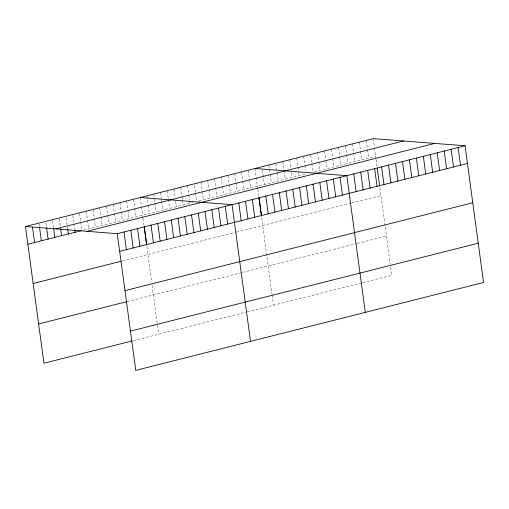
<?xml version="1.0" encoding="UTF-8"?>
<svg xmlns="http://www.w3.org/2000/svg" width="509" height="509" viewBox="0 0 509 509"><rect width="100%" height="100%" fill="white"/><g stroke="black" fill="none" stroke-linecap="round" stroke-linejoin="round"><path stroke-width="0.38" stroke-dasharray="2.54 1.91" d="M83.355 230.195L192.873 202.512M198.873 200.998L306.074 173.9M314.422 171.794L375.636 156.32M122.421 260.932L235.692 232.308M236.437 232.117L351.032 203.155M351.732 202.976L380.942 195.596M127.142 301.589L241.158 272.767M242.659 272.391L356.504 243.62M357.197 243.442L386.414 236.055M133.199 340.674L246.471 312.042M247.221 311.852L361.816 282.889M362.51 282.711L391.726 275.331L390.346 265.119M373.237 138.62L374.382 147.088M374.49 147.858L375.954 158.681M376.056 159.463L377.016 166.532M379.879 187.738L390.238 264.336M366.283 140.376L367.428 148.844M367.53 149.614L368.675 158.083M359.329 142.138L360.474 150.6M360.576 151.37L361.721 159.839M352.374 143.894L353.52 152.363M353.621 153.133L354.767 161.595M345.414 145.65L347.812 163.357M338.46 147.413L339.605 155.875M339.707 156.645L340.852 165.113M331.505 149.169L332.651 157.637M332.752 158.401L333.898 166.869M324.551 150.925L325.696 159.393M325.798 160.163L326.943 168.625M317.591 152.681L318.736 161.149M318.844 161.919L319.989 170.388M310.744 155.213L311.782 162.905M311.883 163.675L313.029 172.144M303.682 156.199L304.827 164.668M304.929 165.438L305.661 170.827M296.728 157.955L297.873 166.424M297.975 167.194L298.497 171.043M298.598 171.813L299.12 175.662M289.767 159.718L290.913 168.18M291.536 172.799L292.166 177.418M282.813 161.474L283.958 169.942M284.06 170.712L285.205 179.174M275.859 163.23L277.004 171.698M277.106 172.468L278.251 180.937M268.905 164.992L270.05 173.454M270.152 174.224L271.297 182.693M262.364 169.828L264.343 184.449M254.99 168.504L257.7 188.565M257.808 189.348L258.763 196.417M261.632 217.629L271.991 294.221M272.092 295.004L273.473 305.215M248.239 170.21L249.385 178.678M249.486 179.448L250.632 187.916M241.489 171.921L242.634 180.383M242.736 181.153L243.881 189.622M234.738 173.626L237.13 191.327M227.987 175.331L229.133 183.8M229.235 184.57L230.38 193.032M221.237 177.037L222.382 185.505M222.484 186.275L223.629 194.743M214.486 178.742L216.879 196.449M207.736 180.453L208.875 188.915M208.983 189.685L210.128 198.154M200.979 182.158L202.124 190.621M202.232 191.39L203.377 199.859M194.438 185.403L195.373 192.332M195.481 193.102L196.519 200.794M187.477 185.569L188.623 194.037M188.731 194.807L189.456 200.196M189.558 200.966L189.87 203.269M180.727 187.274L181.872 195.742M181.974 196.512L182.394 199.592M182.496 200.361L183.119 204.981M173.976 188.985L175.121 197.447M175.643 201.297L176.368 206.686M167.226 190.69L168.269 198.383M168.371 199.153L169.618 208.391M160.475 192.396L161.2 197.785M161.308 198.555L161.62 200.864M161.722 201.634L162.867 210.096M153.724 194.101L156.117 211.801M146.974 195.806L148.119 204.274M148.221 205.044L149.366 213.513M140.223 197.511L141.368 205.98M141.47 206.749L142.934 217.572M143.042 218.361L144.098 226.212M146.859 246.636L151.701 282.444M152.102 285.39L158.706 334.222M133.473 199.223L134.611 207.685M134.72 208.455L135.865 216.923M126.716 200.928L127.861 209.396M127.969 210.16L129.114 218.628M119.965 202.633L121.11 211.101M121.218 211.871L122.364 220.333M113.214 204.338L114.36 212.807M114.461 213.576L115.607 222.045M106.464 206.043L107.609 214.512M107.711 215.282L108.856 223.75M99.713 207.755L100.858 216.217M100.96 216.987L102.105 225.455M92.962 209.46L94.108 217.922M94.21 218.692L95.355 227.16M86.212 211.165L87.357 219.633M87.459 220.403L88.604 228.865M79.563 213.64L80.607 221.339M80.708 222.109L81.752 229.807M72.812 215.345L73.856 223.044M73.958 223.814L74.683 229.203M66.164 217.82L67.729 229.368M59.311 218.762L60.348 226.454M52.561 220.467L53.496 227.396M45.912 222.942L46.434 226.791M39.059 223.877L39.371 226.187"/><path stroke-width="0.76" d="M25.45 226.524L373.237 138.62L465.067 145.765L483.55 282.476L135.763 370.38L117.274 233.669L25.45 226.524L43.933 363.235L131.697 341.049M55.755 228.878L403.542 140.98M27.842 244.225L81.103 230.762M86.975 231.309L434.762 143.411M117.274 233.669L465.067 145.765M119.672 251.37L467.459 163.472M33.155 283.494L120.919 261.314M124.979 290.645L472.772 202.741M38.627 323.959L126.391 301.78M130.45 331.111L478.237 243.207M254.99 168.504L346.82 175.656L365.303 312.367M140.223 197.511L232.047 204.663L250.53 341.374M458.113 147.527L460.505 165.228M451.152 149.283L453.551 166.984M444.198 151.039L446.59 168.746M437.244 152.802L439.636 170.502M430.29 154.558L432.682 172.258M423.329 156.314L425.728 174.021M416.375 158.076L418.767 175.777M409.421 159.832L411.813 177.533M402.466 161.588L404.859 179.295M395.506 163.351L397.904 181.051M388.552 165.107L390.944 182.807M381.597 166.863L383.99 184.57M377.226 168.104L379.669 186.167M374.643 168.619L377.035 186.326M367.683 170.381L370.081 188.082M360.728 172.137L363.121 189.838M353.774 173.893L356.166 191.6M340.069 177.361L342.462 195.062M333.312 179.066L335.711 196.767M326.562 180.771L328.96 198.478M319.811 182.477L322.203 200.183M313.06 184.188L315.453 201.888M306.31 185.893L308.702 203.594M299.559 187.598L301.952 205.299M292.809 189.303L295.201 207.01M286.058 191.009L288.45 208.715M279.307 192.72L281.7 210.421M272.557 194.425L274.949 212.126M265.8 196.13L268.198 213.831M259.049 197.836L261.448 215.542M258.979 197.988L261.422 216.058M252.299 199.541L254.691 217.248M245.548 201.252L247.94 218.953M238.797 202.957L241.19 220.658M225.296 206.368L227.688 224.068M218.546 208.073L220.938 225.78M211.795 209.778L214.187 227.485M205.044 211.489L207.437 229.19M198.294 213.195L200.686 230.895M191.537 214.9L193.935 232.6M184.786 216.605L187.185 234.312M178.035 218.31L180.428 236.017M171.285 220.022L173.677 237.722M164.534 221.727L166.927 239.427M157.784 223.432L160.176 241.132M151.033 225.137L153.425 242.838M144.282 226.842L146.675 244.549M144.206 227.001L146.649 245.064M137.532 228.554L139.924 246.254M130.781 230.259L133.173 247.959M124.031 231.964L126.423 249.664M74.791 229.973L75.103 232.282M67.729 229.368L68.352 233.987M60.66 228.764L61.602 235.692M53.598 228.166L54.851 237.398M46.535 227.561L48.094 239.103M39.473 226.957L41.344 240.814M32.512 227.122L34.593 242.519"/></g></svg>
